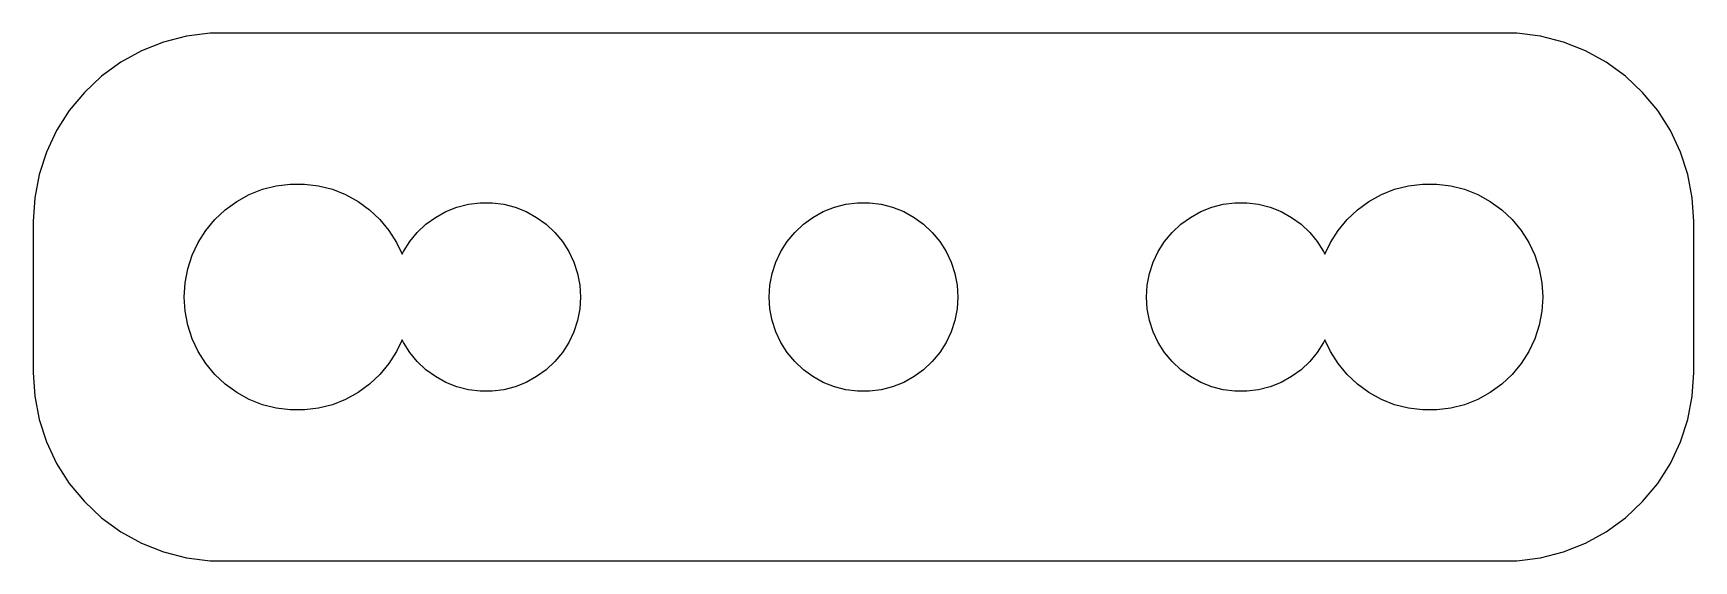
# Model space of a CAD drawing. Header units: metres. Extents: x -22 to 22, y -7 to 7.
import ezdxf

# ---------------------------------------------------------------- set-up
doc = ezdxf.new("R2010")
doc.units = ezdxf.units.M

msp = doc.modelspace()

# ---------------------------------------------------------------- linework, layer by layer
for p, q in [((-18.5451, 6.75528), (-19.1289, 6.52412)), ((-17.9369, 6.91142), (-18.5451, 6.75528)), ((-17.3139, 6.99013), (-17.9369, 6.91142)), ((17.3139, 6.99013), (-17.3139, 6.99013)), ((17.9369, 6.91142), (17.3139, 6.99013)), ((18.5451, 6.75528), (17.9369, 6.91142)), ((19.1289, 6.52412), (18.5451, 6.75528)), ((-19.6791, 6.22163), (-20.1871, 5.85255)), ((-19.1289, 6.52412), (-19.6791, 6.22163)), ((19.6791, 6.22163), (19.1289, 6.52412)), ((20.1871, 5.85255), (19.6791, 6.22163)), ((-20.1871, 5.85255), (-20.6448, 5.42273)), ((20.6448, 5.42273), (20.1871, 5.85255)), ((-20.6448, 5.42273), (-21.0451, 4.93892)), ((21.0451, 4.93892), (20.6448, 5.42273)), ((-21.0451, 4.93892), (-21.3815, 4.40877)), ((21.3815, 4.40877), (21.0451, 4.93892)), ((-21.3815, 4.40877), (-21.6489, 3.84062)), ((21.6489, 3.84062), (21.3815, 4.40877)), ((-21.6489, 3.84062), (-21.8429, 3.24344)), ((21.8429, 3.24344), (21.6489, 3.84062)), ((-21.8429, 3.24344), (-21.9606, 2.62666)), ((21.9606, 2.62666), (21.8429, 3.24344)), ((-16.6075, 2.53297), (-16.2773, 2.71448)), ((-16.2773, 2.71448), (-15.927, 2.85316)), ((-15.927, 2.85316), (-15.5621, 2.94685)), ((-15.5621, 2.94685), (-15.1884, 2.99408)), ((-15.1884, 2.99408), (-14.8116, 2.99408)), ((-14.8116, 2.99408), (-14.4379, 2.94685)), ((-14.4379, 2.94685), (-14.0729, 2.85316)), ((-14.0729, 2.85316), (-13.7227, 2.71448)), ((-13.7227, 2.71448), (-13.3925, 2.53297)), ((13.3925, 2.53297), (13.7227, 2.71448)), ((13.7227, 2.71448), (14.0729, 2.85316)), ((14.0729, 2.85316), (14.4379, 2.94685)), ((14.4379, 2.94685), (14.8116, 2.99408)), ((14.8116, 2.99408), (15.1884, 2.99408)), ((15.1884, 2.99408), (15.5621, 2.94685)), ((15.5621, 2.94685), (15.927, 2.85316)), ((15.927, 2.85316), (16.2773, 2.71448)), ((16.2773, 2.71448), (16.6075, 2.53297)), ((-21.9606, 2.62666), (-22, 2)), ((-17.1869, 2.05363), (-16.9123, 2.31154)), ((-16.9123, 2.31154), (-16.6075, 2.53297)), ((-13.3925, 2.53297), (-13.0877, 2.31154)), ((-13.0877, 2.31154), (-12.8131, 2.05363)), ((-11.3396, 2.11081), (-11.0644, 2.26205)), ((-11.0644, 2.26205), (-10.7725, 2.37764)), ((-10.7725, 2.37764), (-10.4684, 2.4557)), ((-10.4684, 2.4557), (-10.157, 2.49506)), ((-10.157, 2.49506), (-9.84302, 2.49506)), ((-9.84302, 2.49506), (-9.53154, 2.4557)), ((-9.53154, 2.4557), (-9.22745, 2.37764)), ((-9.22745, 2.37764), (-8.93555, 2.26205)), ((-8.93555, 2.26205), (-8.66043, 2.11081)), ((-1.33955, 2.11081), (-1.06444, 2.26205)), ((-1.06444, 2.26205), (-0.772537, 2.37764)), ((-0.772537, 2.37764), (-0.468445, 2.4557)), ((-0.468445, 2.4557), (-0.156967, 2.49506)), ((-0.156967, 2.49506), (0.156967, 2.49506)), ((0.156967, 2.49506), (0.468445, 2.4557)), ((0.468445, 2.4557), (0.772537, 2.37764)), ((0.772537, 2.37764), (1.06444, 2.26205)), ((1.06444, 2.26205), (1.33955, 2.11081)), ((8.66043, 2.11081), (8.93555, 2.26205)), ((8.93555, 2.26205), (9.22745, 2.37764)), ((9.22745, 2.37764), (9.53154, 2.4557)), ((9.53154, 2.4557), (9.84302, 2.49506)), ((9.84302, 2.49506), (10.157, 2.49506)), ((10.157, 2.49506), (10.4684, 2.4557)), ((10.4684, 2.4557), (10.7725, 2.37764)), ((10.7725, 2.37764), (11.0644, 2.26205)), ((11.0644, 2.26205), (11.3396, 2.11081)), ((12.8131, 2.05363), (13.0877, 2.31154)), ((13.0877, 2.31154), (13.3925, 2.53297)), ((16.6075, 2.53297), (16.9123, 2.31154)), ((16.9123, 2.31154), (17.1869, 2.05363)), ((22, 2), (21.9606, 2.62666)), ((-22, 2), (-22, -2)), ((-17.6289, 1.44525), (-17.427, 1.76335)), ((-17.427, 1.76335), (-17.1869, 2.05363)), ((-12.8131, 2.05363), (-12.5729, 1.76335)), ((-12.5729, 1.76335), (-12.3711, 1.44525)), ((-11.8224, 1.71136), (-11.5936, 1.92627)), ((-11.5936, 1.92627), (-11.3396, 2.11081)), ((-8.66043, 2.11081), (-8.40643, 1.92627)), ((-8.40643, 1.92627), (-8.17757, 1.71136)), ((-1.82242, 1.71136), (-1.59355, 1.92627)), ((-1.59355, 1.92627), (-1.33955, 2.11081)), ((1.33955, 2.11081), (1.59355, 1.92627)), ((1.59355, 1.92627), (1.82242, 1.71136)), ((8.17757, 1.71136), (8.40643, 1.92627)), ((8.40643, 1.92627), (8.66043, 2.11081)), ((11.3396, 2.11081), (11.5936, 1.92627)), ((11.5936, 1.92627), (11.8224, 1.71136)), ((12.3711, 1.44525), (12.5729, 1.76335)), ((12.5729, 1.76335), (12.8131, 2.05363)), ((17.1869, 2.05363), (17.427, 1.76335)), ((17.427, 1.76335), (17.6289, 1.44525)), ((22, -2), (22, 2)), ((-17.7893, 1.10437), (-17.6289, 1.44525)), ((-12.3711, 1.44525), (-12.2242, 1.13322)), ((-12.1908, 1.20438), (-12.0225, 1.46945)), ((-12.0225, 1.46945), (-11.8224, 1.71136)), ((-8.17757, 1.71136), (-7.97745, 1.46945)), ((-7.97745, 1.46945), (-7.80922, 1.20438)), ((-2.19077, 1.20438), (-2.02254, 1.46945)), ((-2.02254, 1.46945), (-1.82242, 1.71136)), ((1.82242, 1.71136), (2.02254, 1.46945)), ((2.02254, 1.46945), (2.19077, 1.20438)), ((7.80922, 1.20438), (7.97745, 1.46945)), ((7.97745, 1.46945), (8.17757, 1.71136)), ((11.8224, 1.71136), (12.0225, 1.46945)), ((12.0225, 1.46945), (12.1908, 1.20438)), ((12.2242, 1.13322), (12.3711, 1.44525)), ((17.6289, 1.44525), (17.7893, 1.10437)), ((-17.9057, 0.746063), (-17.7893, 1.10437)), ((-12.2242, 1.13322), (-12.1908, 1.20438)), ((-7.80922, 1.20438), (-7.67555, 0.920303)), ((-7.67555, 0.920303), (-7.57854, 0.621719)), ((-2.42145, 0.621719), (-2.32443, 0.920303)), ((-2.32443, 0.920303), (-2.19077, 1.20438)), ((2.19077, 1.20438), (2.32443, 0.920303)), ((2.32443, 0.920303), (2.42145, 0.621719)), ((7.57854, 0.621719), (7.67555, 0.920303)), ((7.67555, 0.920303), (7.80922, 1.20438)), ((12.1908, 1.20438), (12.2242, 1.13322)), ((17.7893, 1.10437), (17.9057, 0.746063)), ((-17.9763, 0.375992), (-17.9057, 0.746063)), ((-7.57854, 0.621719), (-7.5197, 0.313324)), ((-2.48029, 0.313324), (-2.42145, 0.621719)), ((2.42145, 0.621719), (2.48029, 0.313324)), ((7.5197, 0.313324), (7.57854, 0.621719)), ((17.9057, 0.746063), (17.9763, 0.375992)), ((-18, 0), (-17.9763, 0.375992)), ((-17.9763, -0.375992), (-18, 0)), ((-7.5197, 0.313324), (-7.5, 0)), ((-7.5, 0), (-7.5197, -0.313324)), ((-2.5, 0), (-2.48029, 0.313324)), ((-2.48029, -0.313324), (-2.5, 0)), ((2.48029, 0.313324), (2.5, 0)), ((2.5, 0), (2.48029, -0.313324)), ((7.5, 0), (7.5197, 0.313324)), ((7.5197, -0.313324), (7.5, 0)), ((17.9763, 0.375992), (18, 0)), ((18, 0), (17.9763, -0.375992)), ((-17.9057, -0.746063), (-17.9763, -0.375992)), ((-7.5197, -0.313324), (-7.57854, -0.621719)), ((-2.42145, -0.621719), (-2.48029, -0.313324)), ((2.48029, -0.313324), (2.42145, -0.621719)), ((7.57854, -0.621719), (7.5197, -0.313324)), ((17.9763, -0.375992), (17.9057, -0.746063)), ((-17.7893, -1.10437), (-17.9057, -0.746063)), ((-7.57854, -0.621719), (-7.67555, -0.920303)), ((-2.32443, -0.920303), (-2.42145, -0.621719)), ((2.42145, -0.621719), (2.32443, -0.920303)), ((7.67555, -0.920303), (7.57854, -0.621719)), ((17.9057, -0.746063), (17.7893, -1.10437)), ((-17.6289, -1.44525), (-17.7893, -1.10437)), ((-12.2242, -1.13322), (-12.3711, -1.44525)), ((-12.1908, -1.20438), (-12.2242, -1.13322)), ((-12.0225, -1.46945), (-12.1908, -1.20438)), ((-7.80922, -1.20438), (-7.97745, -1.46945)), ((-7.67555, -0.920303), (-7.80922, -1.20438)), ((-2.19077, -1.20438), (-2.32443, -0.920303)), ((-2.02254, -1.46945), (-2.19077, -1.20438)), ((2.19077, -1.20438), (2.02254, -1.46945)), ((2.32443, -0.920303), (2.19077, -1.20438)), ((7.80922, -1.20438), (7.67555, -0.920303)), ((7.97745, -1.46945), (7.80922, -1.20438)), ((12.1908, -1.20438), (12.0225, -1.46945)), ((12.2242, -1.13322), (12.1908, -1.20438)), ((12.3711, -1.44525), (12.2242, -1.13322)), ((17.7893, -1.10437), (17.6289, -1.44525)), ((-17.427, -1.76335), (-17.6289, -1.44525)), ((-12.3711, -1.44525), (-12.5729, -1.76335)), ((-11.8224, -1.71136), (-12.0225, -1.46945)), ((-11.5936, -1.92627), (-11.8224, -1.71136)), ((-8.17757, -1.71136), (-8.40643, -1.92627)), ((-7.97745, -1.46945), (-8.17757, -1.71136)), ((-1.82242, -1.71136), (-2.02254, -1.46945)), ((-1.59355, -1.92627), (-1.82242, -1.71136)), ((1.82242, -1.71136), (1.59355, -1.92627)), ((2.02254, -1.46945), (1.82242, -1.71136)), ((8.17757, -1.71136), (7.97745, -1.46945)), ((8.40643, -1.92627), (8.17757, -1.71136)), ((11.8224, -1.71136), (11.5936, -1.92627)), ((12.0225, -1.46945), (11.8224, -1.71136)), ((12.5729, -1.76335), (12.3711, -1.44525)), ((17.6289, -1.44525), (17.427, -1.76335)), ((-22, -2), (-21.9606, -2.62666)), ((-17.1869, -2.05363), (-17.427, -1.76335)), ((-16.9123, -2.31154), (-17.1869, -2.05363)), ((-12.8131, -2.05363), (-13.0877, -2.31154)), ((-12.5729, -1.76335), (-12.8131, -2.05363)), ((-11.3396, -2.11081), (-11.5936, -1.92627)), ((-11.0644, -2.26205), (-11.3396, -2.11081)), ((-8.66043, -2.11081), (-8.93555, -2.26205)), ((-8.40643, -1.92627), (-8.66043, -2.11081)), ((-1.33955, -2.11081), (-1.59355, -1.92627)), ((-1.06444, -2.26205), (-1.33955, -2.11081)), ((1.33955, -2.11081), (1.06444, -2.26205)), ((1.59355, -1.92627), (1.33955, -2.11081)), ((8.66043, -2.11081), (8.40643, -1.92627)), ((8.93555, -2.26205), (8.66043, -2.11081)), ((11.3396, -2.11081), (11.0644, -2.26205)), ((11.5936, -1.92627), (11.3396, -2.11081)), ((12.8131, -2.05363), (12.5729, -1.76335)), ((13.0877, -2.31154), (12.8131, -2.05363)), ((17.1869, -2.05363), (16.9123, -2.31154)), ((17.427, -1.76335), (17.1869, -2.05363)), ((21.9606, -2.62666), (22, -2)), ((-21.9606, -2.62666), (-21.8429, -3.24344)), ((-16.6075, -2.53297), (-16.9123, -2.31154)), ((-16.2773, -2.71448), (-16.6075, -2.53297)), ((-13.3925, -2.53297), (-13.7227, -2.71448)), ((-13.0877, -2.31154), (-13.3925, -2.53297)), ((-10.7725, -2.37764), (-11.0644, -2.26205)), ((-10.4684, -2.4557), (-10.7725, -2.37764)), ((-10.157, -2.49506), (-10.4684, -2.4557)), ((-9.84302, -2.49506), (-10.157, -2.49506)), ((-9.53154, -2.4557), (-9.84302, -2.49506)), ((-9.22745, -2.37764), (-9.53154, -2.4557)), ((-8.93555, -2.26205), (-9.22745, -2.37764)), ((-0.772537, -2.37764), (-1.06444, -2.26205)), ((-0.468445, -2.4557), (-0.772537, -2.37764)), ((-0.156967, -2.49506), (-0.468445, -2.4557)), ((0.156967, -2.49506), (-0.156967, -2.49506)), ((0.468445, -2.4557), (0.156967, -2.49506)), ((0.772537, -2.37764), (0.468445, -2.4557)), ((1.06444, -2.26205), (0.772537, -2.37764)), ((9.22745, -2.37764), (8.93555, -2.26205)), ((9.53154, -2.4557), (9.22745, -2.37764)), ((9.84302, -2.49506), (9.53154, -2.4557)), ((10.157, -2.49506), (9.84302, -2.49506)), ((10.4684, -2.4557), (10.157, -2.49506)), ((10.7725, -2.37764), (10.4684, -2.4557)), ((11.0644, -2.26205), (10.7725, -2.37764)), ((13.3925, -2.53297), (13.0877, -2.31154)), ((13.7227, -2.71448), (13.3925, -2.53297)), ((16.6075, -2.53297), (16.2773, -2.71448)), ((16.9123, -2.31154), (16.6075, -2.53297)), ((21.8429, -3.24344), (21.9606, -2.62666)), ((-15.927, -2.85316), (-16.2773, -2.71448)), ((-15.5621, -2.94685), (-15.927, -2.85316)), ((-15.1884, -2.99408), (-15.5621, -2.94685)), ((-14.8116, -2.99408), (-15.1884, -2.99408)), ((-14.4379, -2.94685), (-14.8116, -2.99408)), ((-14.0729, -2.85316), (-14.4379, -2.94685)), ((-13.7227, -2.71448), (-14.0729, -2.85316)), ((14.0729, -2.85316), (13.7227, -2.71448)), ((14.4379, -2.94685), (14.0729, -2.85316)), ((14.8116, -2.99408), (14.4379, -2.94685)), ((15.1884, -2.99408), (14.8116, -2.99408)), ((15.5621, -2.94685), (15.1884, -2.99408)), ((15.927, -2.85316), (15.5621, -2.94685)), ((16.2773, -2.71448), (15.927, -2.85316)), ((-21.8429, -3.24344), (-21.6489, -3.84062)), ((21.6489, -3.84062), (21.8429, -3.24344)), ((-21.6489, -3.84062), (-21.3815, -4.40877)), ((21.3815, -4.40877), (21.6489, -3.84062)), ((-21.3815, -4.40877), (-21.0451, -4.93892)), ((21.0451, -4.93892), (21.3815, -4.40877)), ((-21.0451, -4.93892), (-20.6448, -5.42273)), ((20.6448, -5.42273), (21.0451, -4.93892)), ((-20.6448, -5.42273), (-20.1871, -5.85255)), ((20.1871, -5.85255), (20.6448, -5.42273)), ((-20.1871, -5.85255), (-19.6791, -6.22163)), ((19.6791, -6.22163), (20.1871, -5.85255)), ((-19.6791, -6.22163), (-19.1289, -6.52412)), ((-19.1289, -6.52412), (-18.5451, -6.75528)), ((18.5451, -6.75528), (19.1289, -6.52412)), ((19.1289, -6.52412), (19.6791, -6.22163)), ((-18.5451, -6.75528), (-17.9369, -6.91142)), ((-17.9369, -6.91142), (-17.3139, -6.99013)), ((-17.3139, -6.99013), (17.3139, -6.99013)), ((17.3139, -6.99013), (17.9369, -6.91142)), ((17.9369, -6.91142), (18.5451, -6.75528))]:
    msp.add_line(p, q)

doc.saveas('drawing.dxf')
